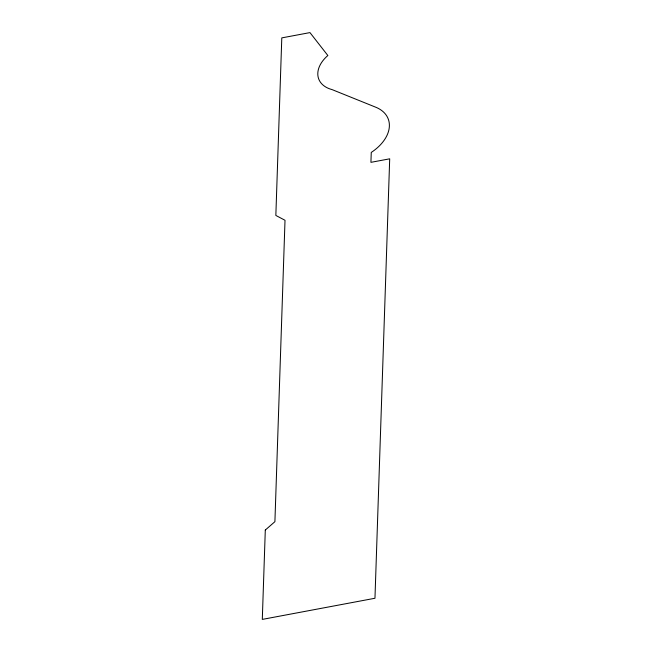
<?xml version="1.0" encoding="UTF-8"?>
<svg xmlns="http://www.w3.org/2000/svg" width="652" height="652" viewBox="0 0 652 652"><rect width="100%" height="100%" fill="white"/><g stroke="black" fill="none" stroke-linecap="round" stroke-linejoin="round"><path stroke-width="0.98" d="M265.299 530.043L262.3 619.4L374.965 598.259L389.7 158.819L370.923 162.34L371.257 152.429A41.28 26.813 -20.5 0 0 375.365 107.058L332.031 89.585A33.268 21.606 -20.5 0 1 327.85 55.51L309.961 32.6L281.794 37.889L275.845 215.437L285.014 220.278L274.908 521.673L265.299 530.043"/></g></svg>
